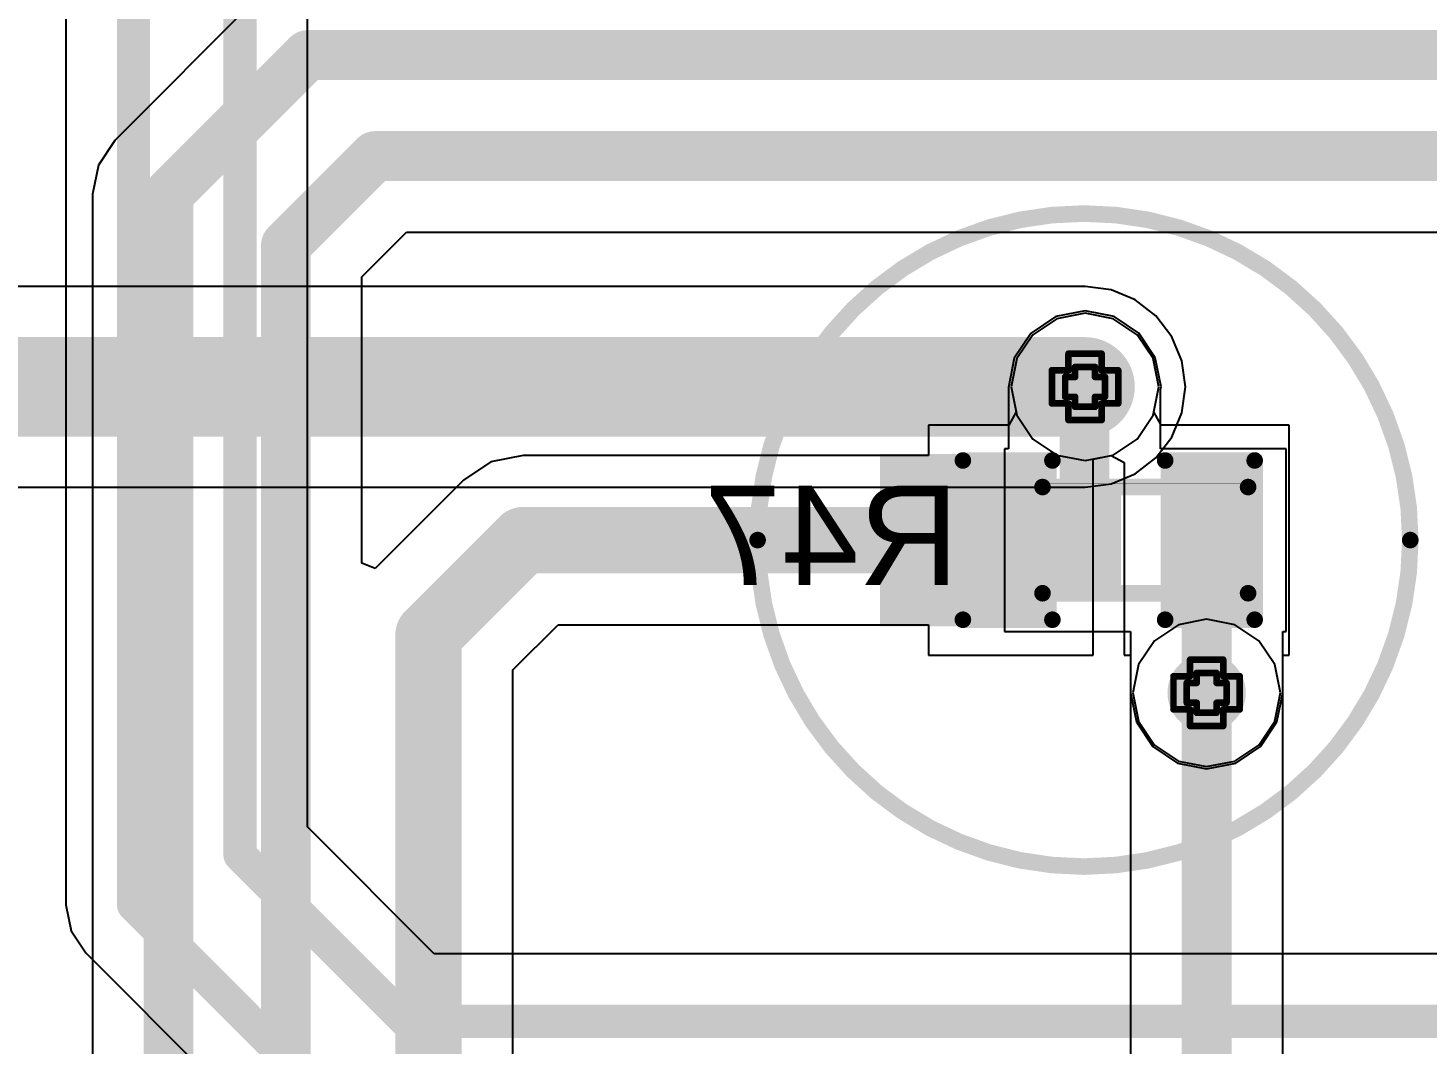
# Model space of a CAD drawing. Header units: inches. Extents: x 0 to 198, y 0 to 199.
# Drawn here: x 1.3392 to 1.7615, y 2.2364 to 2.5429 of the extents above; entities that cross this region are included whole.
import ezdxf

# ---------------------------------------------------------------- set-up
doc = ezdxf.new("R2010")
doc.units = ezdxf.units.IN
doc.header["$MEASUREMENT"] = 0
for name, color, linetype in [('Bottom Layer', 5, 'Continuous'), ('Bottom Overlay', 54, 'Continuous'), ('Bottom Paste', 16, 'Continuous'), ('Bottom Solder', 6, 'Continuous'), ('Drill Drawing', 1, 'Continuous'), ('Layer 1', 16, 'Continuous'), ('Layer 2', 76, 'Continuous'), ('Top Layer', 1, 'Continuous'), ('Top Overlay', 2, 'Continuous'), ('Top Paste', 8, 'Continuous'), ('Top Solder', 216, 'Continuous'), ('Via Holes', 16, 'Continuous')]:
    doc.layers.add(name, color=color, linetype=linetype)
doc.styles.add('Arial', font='', dxfattribs={"height": 0.2})
doc.styles.get('Arial').set_extended_font_data('Arial')

# ---------------------------------------------------------------- blocks, each defined once
blk = doc.blocks.new('R___0402_B_144')
at = {"layer": 'Bottom Layer'}
for points in [[(-0.009500899999999998, 0.0125007), (-0.009500900000000003, -0.0124993), (-0.0275009, -0.0124993), (-0.0275009, 0.0125007)], [(0.027499, 0.0125007), (0.027499, -0.0124993), (0.009498999999999997, -0.0124993), (0.009499000000000002, 0.0125007)]]:
    blk.add_hatch(color=5, dxfattribs=at).paths.add_polyline_path(points)
at = {"layer": 'Bottom Paste'}
for points in [[(-0.009500899999999998, 0.0125007), (-0.009500900000000003, -0.0124993), (-0.0275009, -0.0124993), (-0.0275009, 0.0125007)], [(0.027499, 0.0125007), (0.027499, -0.0124993), (0.009498999999999997, -0.0124993), (0.009499000000000002, 0.0125007)]]:
    blk.add_hatch(color=16, dxfattribs=at).paths.add_polyline_path(points)
at = {"layer": 'Bottom Solder'}
for points in [[(-0.007335499999999997, 0.0146661), (-0.007335500000000003, -0.0146647), (-0.0296663, -0.0146647), (-0.0296663, 0.0146661)], [(0.0296644, 0.0146661), (0.0296644, -0.0146647), (0.007333599999999997, -0.0146647), (0.007333600000000003, 0.0146661)]]:
    blk.add_hatch(color=6, dxfattribs=at).paths.add_polyline_path(points)
at = {"layer": 'Bottom Overlay'}
for points in [[(-0.0310009, -0.0159994, 0.005, 0.005, 0), (-0.0310009, 0.0160008, 0.005, 0.005, 0)], [(-0.0310009, 0.0160008, 0.005, 0.005, 0), (0.0309991, 0.0160007, 0.005, 0.005, 0)], [(-0.0320009, 0.0170008, 0.000127, 0.000127, 0), (0.0319991, 0.0170007, 0.000127, 0.000127, 0)], [(0.0309991, -0.0159993, 0.005, 0.005, 0), (0.0309991, 0.0160007, 0.005, 0.005, 0)], [(-0.0310009, -0.0159994, 0.005, 0.005, 0), (0.0309991, -0.0159993, 0.005, 0.005, 0)]]:
    blk.add_lwpolyline(points, format="xyseb", dxfattribs=at)
for points in [[(-0.0322509, 0.0160008, 0.0025, 0.0025, 1), (-0.0297509, 0.0160008, 0.0025, 0.0025, 1)], [(-0.0322509, 0.0160008, 0.0025, 0.0025, 1), (-0.0297509, 0.0160008, 0.0025, 0.0025, 1)], [(-0.0320326, 0.0170008, 6.35e-05, 6.35e-05, 1), (-0.0319692, 0.0170008, 6.35e-05, 6.35e-05, 1)], [(0.0297491, 0.0160007, 0.0025, 0.0025, 1), (0.0322491, 0.0160007, 0.0025, 0.0025, 1)], [(0.0297491, 0.0160007, 0.0025, 0.0025, 1), (0.0322491, 0.0160007, 0.0025, 0.0025, 1)], [(0.0319674, 0.0170007, 6.35e-05, 6.35e-05, 1), (0.0320308, 0.0170007, 6.35e-05, 6.35e-05, 1)], [(-0.0322509, -0.0159994, 0.0025, 0.0025, 1), (-0.0297509, -0.0159994, 0.0025, 0.0025, 1)], [(-0.0322509, -0.0159994, 0.0025, 0.0025, 1), (-0.0297509, -0.0159994, 0.0025, 0.0025, 1)], [(0.0297491, -0.0159993, 0.0025, 0.0025, 1), (0.0322491, -0.0159993, 0.0025, 0.0025, 1)], [(0.0297491, -0.0159993, 0.0025, 0.0025, 1), (0.0322491, -0.0159993, 0.0025, 0.0025, 1)]]:
    blk.add_lwpolyline(points, format="xyseb", close=True, dxfattribs=at)
blk = doc.blocks.new('LED_0603_204')
at = {"layer": 'Top Layer'}
for points in [[(-0.0393696, 0.01968435), (-0.0196846, 0.01968435), (-0.0196846, -0.01968575), (-0.0393696, -0.01968575)], [(0.0196844, 0.01968435), (0.0393694, 0.01968435), (0.0393694, -0.01968575), (0.0196844, -0.01968575)]]:
    blk.add_hatch(color=1, dxfattribs=at).paths.add_polyline_path(points)
at = {"layer": 'Top Overlay'}
blk.add_hatch(color=2, dxfattribs=at).paths.add_polyline_path([(0.0439993, -0.0259988), (0.0689993, -0.0259988), (0.0689993, 0.0260012), (0.0439993, 0.0260012)])
at = {"layer": 'Top Paste'}
for points in [[(-0.0393696, 0.01968435), (-0.0196846, 0.01968435), (-0.0196846, -0.01968575), (-0.0393696, -0.01968575)], [(0.0196844, 0.01968435), (0.0393694, 0.01968435), (0.0393694, -0.01968575), (0.0196844, -0.01968575)]]:
    blk.add_hatch(color=8, dxfattribs=at).paths.add_polyline_path(points)
at = {"layer": 'Top Solder'}
for points in [[(-0.0433696, 0.02368435), (-0.0156846, 0.02368435), (-0.0156846, -0.02368575), (-0.0433696, -0.02368575)], [(0.0156844, 0.02368435), (0.0433694, 0.02368435), (0.0433694, -0.02368575), (0.0156844, -0.02368575)]]:
    blk.add_hatch(color=216, dxfattribs=at).paths.add_polyline_path(points)
at = {"layer": 'Top Overlay'}
for points in [[(-0.0439991, 0.0239993, 0.005, 0.005, 0), (-0.0439991, -0.0240007, 0.005, 0.005, 0)], [(-0.0169991, 0.0239993, 0.005, 0.005, 0), (-0.0439991, 0.0239993, 0.005, 0.005, 0)], [(0.0440009, 0.0239993, 0.005, 0.005, 0), (0.0170009, 0.0239993, 0.005, 0.005, 0)], [(0.0440009, 0.0239993, 0.005, 0.005, 0), (0.0440009, -0.0240007, 0.005, 0.005, 0)], [(-0.0169991, -0.0240007, 0.005, 0.005, 0), (-0.0439991, -0.0240007, 0.005, 0.005, 0)], [(0.0440009, -0.0240007, 0.005, 0.005, 0), (0.0170009, -0.0240007, 0.005, 0.005, 0)]]:
    blk.add_lwpolyline(points, format="xyseb", dxfattribs=at)
for points in [[(-0.0452491, 0.0239993, 0.0025, 0.0025, 1), (-0.0427491, 0.0239993, 0.0025, 0.0025, 1)], [(-0.0452491, 0.0239993, 0.0025, 0.0025, 1), (-0.0427491, 0.0239993, 0.0025, 0.0025, 1)], [(-0.0182491, 0.0239993, 0.0025, 0.0025, 1), (-0.0157491, 0.0239993, 0.0025, 0.0025, 1)], [(0.0157509, 0.0239993, 0.0025, 0.0025, 1), (0.0182509, 0.0239993, 0.0025, 0.0025, 1)], [(0.0427509, 0.0239993, 0.0025, 0.0025, 1), (0.0452509, 0.0239993, 0.0025, 0.0025, 1)], [(0.0427509, 0.0239993, 0.0025, 0.0025, 1), (0.0452509, 0.0239993, 0.0025, 0.0025, 1)], [(-0.0452491, -0.0240007, 0.0025, 0.0025, 1), (-0.0427491, -0.0240007, 0.0025, 0.0025, 1)], [(-0.0452491, -0.0240007, 0.0025, 0.0025, 1), (-0.0427491, -0.0240007, 0.0025, 0.0025, 1)], [(-0.0182491, -0.0240007, 0.0025, 0.0025, 1), (-0.0157491, -0.0240007, 0.0025, 0.0025, 1)], [(0.0157509, -0.0240007, 0.0025, 0.0025, 1), (0.0182509, -0.0240007, 0.0025, 0.0025, 1)], [(0.0427509, -0.0240007, 0.0025, 0.0025, 1), (0.0452509, -0.0240007, 0.0025, 0.0025, 1)], [(0.0427509, -0.0240007, 0.0025, 0.0025, 1), (0.0452509, -0.0240007, 0.0025, 0.0025, 1)]]:
    blk.add_lwpolyline(points, format="xyseb", close=True, dxfattribs=at)

msp = doc.modelspace()

# ---------------------------------------------------------------- hatches: boundary and pattern name
at = {"layer": 'Bottom Layer'}
h = msp.add_hatch(color=5, dxfattribs=at)
edge = h.paths.add_edge_path()
edge.add_arc((1.6580249, 2.4347391), 0.011811, 0, 360)
h = msp.add_hatch(color=5, dxfattribs=at)
edge = h.paths.add_edge_path()
edge.add_arc((1.6946953, 2.3425183), 0.011811, 0, 360)
at = {"layer": 'Layer 1'}
h = msp.add_hatch(color=16, dxfattribs=at)
edge = h.paths.add_edge_path()
edge.add_arc((1.6580249, 2.4347391), 0.011811, 0, 360)
h = msp.add_hatch(color=16, dxfattribs=at)
edge = h.paths.add_edge_path()
edge.add_arc((1.6946953, 2.3425183), 0.011811, 0, 360)
at = {"layer": 'Layer 2'}
h = msp.add_hatch(color=76, dxfattribs=at)
edge = h.paths.add_edge_path()
edge.add_arc((1.6580249, 2.4347391), 0.011811, 0, 360)
h = msp.add_hatch(color=76, dxfattribs=at)
edge = h.paths.add_edge_path()
edge.add_arc((1.6946953, 2.3425183), 0.011811, 0, 360)
at = {"layer": 'Top Layer'}
h = msp.add_hatch(color=1, dxfattribs=at)
edge = h.paths.add_edge_path()
edge.add_arc((1.6580249, 2.4347391), 0.011811, 0, 360)
h = msp.add_hatch(color=1, dxfattribs=at)
edge = h.paths.add_edge_path()
edge.add_arc((1.6946953, 2.3425183), 0.011811, 0, 360)
at = {"layer": 'Via Holes'}
h = msp.add_hatch(color=7, dxfattribs=at)
edge = h.paths.add_edge_path()
edge.add_arc((1.6580249, 2.4347391), 0.0059055, 0, 360)
h = msp.add_hatch(color=7, dxfattribs=at)
edge = h.paths.add_edge_path()
edge.add_arc((1.6946953, 2.3425183), 0.0059055, 0, 360)

# ---------------------------------------------------------------- linework, layer by layer
at = {"layer": 'Bottom Layer'}
for p, q in [((1.3506628, 3.1178835), (1.3506628, 2.2785837)), ((1.4235415, 2.3021129), (1.4235415, 3.0503639)), ((1.6580249, 2.4576799), (1.6492459, 2.4559336)), ((1.6668039, 2.4559336), (1.6580249, 2.4576799)), ((1.6492459, 2.4559336), (1.6418033, 2.4509607)), ((1.6742465, 2.4509607), (1.6668039, 2.4559336)), ((1.6416386, 2.450796), (1.6366657, 2.4433535)), ((1.6418033, 2.4509607), (1.6416386, 2.450796)), ((1.6792194, 2.4435181), (1.6742465, 2.4509607)), ((1.6366657, 2.4433535), (1.6349194, 2.4345744)), ((1.6809657, 2.4347391), (1.6792194, 2.4435181)), ((1.6349194, 2.4345744), (1.6349194, 2.4160429)), ((1.680801, 2.4339111), (1.6809657, 2.4347391)), ((1.680801, 2.4160429), (1.680801, 2.4339111)), ((1.6349194, 2.4160429), (1.6336954, 2.4160429)), ((1.6336954, 2.4160429), (1.6336954, 2.3610429)), ((1.7186953, 2.4160429), (1.680801, 2.4160429)), ((1.7186953, 2.3610429), (1.7186953, 2.4160429)), ((1.6336954, 2.3610429), (1.6717545, 2.3610429)), ((1.6717545, 2.3610429), (1.6717545, 2.3425183)), ((1.7176361, 2.3425183), (1.7176361, 2.3610429)), ((1.7176361, 2.3610429), (1.7186953, 2.3610429)), ((1.6717545, 2.3425183), (1.6735008, 2.3337392)), ((1.7158898, 2.3337392), (1.7176361, 2.3425183)), ((1.6735008, 2.3337392), (1.6784737, 2.3262967)), ((1.7109169, 2.3262967), (1.7158898, 2.3337392)), ((1.6784737, 2.3262967), (1.6859162, 2.3213238)), ((1.7034744, 2.3213238), (1.7109169, 2.3262967)), ((1.6859162, 2.3213238), (1.6946953, 2.3195775)), ((1.6946953, 2.3195775), (1.7034744, 2.3213238)), ((1.4617626, 2.2638918), (1.4235415, 2.3021129)), ((1.3506628, 2.2785837), (1.352215, 2.2707801)), ((1.352215, 2.2707801), (1.3566354, 2.2641645)), ((1.3566354, 2.2641645), (1.4183642, 2.2024357)), ((2.0026629, 2.2638918), (1.4617626, 2.2638918))]:
    msp.add_line(p, q, dxfattribs=at)
for points in [[(1.3710546, 2.2785837, 0.01, 0.01, 0), (1.3710546, 3.1278639, 0.01, 0.01, 0)], [(1.4031497, 2.2936663, 0.01, 0.01, 0), (1.4031497, 3.0778639, 0.01, 0.01, 0)], [(1.6578602, 2.4345744, 0.015, 0.015, 0), (1.6580249, 2.4347391, 0.015, 0.015, 0)], [(1.6578602, 2.3887077, 0.015, 0.015, 0), (1.6578602, 2.4345744, 0.015, 0.015, 0)], [(1.6576954, 2.3885429, 0.015, 0.015, 0), (1.6578602, 2.3887077, 0.015, 0.015, 0)], [(1.6946953, 2.3425183, 0.015, 0.015, 0), (1.6946953, 2.3885429, 0.015, 0.015, 0)], [(1.4031497, 2.2936663, 0.01, 0.01, 0), (1.453316, 2.2435, 0.01, 0.01, 0)], [(1.3710546, 2.2785837, 0.01, 0.01, 0), (1.4327834, 2.2168549, 0.01, 0.01, 0)], [(1.453316, 2.2435, 0.01, 0.01, 0), (2.0026629, 2.2435, 0.01, 0.01, 0)]]:
    msp.add_lwpolyline(points, format="xyseb", dxfattribs=at)
for points in [[(1.6541102, 2.4345744, 0.0075, 0.0075, 1), (1.6616102, 2.4345744, 0.0075, 0.0075, 1)], [(1.6541102, 2.4345744, 0.0075, 0.0075, 1), (1.6616102, 2.4345744, 0.0075, 0.0075, 1)], [(1.6542749, 2.4347391, 0.0075, 0.0075, 1), (1.6617749, 2.4347391, 0.0075, 0.0075, 1)], [(1.6539454, 2.3885429, 0.0075, 0.0075, 1), (1.6614454, 2.3885429, 0.0075, 0.0075, 1)], [(1.6541102, 2.3887077, 0.0075, 0.0075, 1), (1.6616102, 2.3887077, 0.0075, 0.0075, 1)], [(1.6541102, 2.3887077, 0.0075, 0.0075, 1), (1.6616102, 2.3887077, 0.0075, 0.0075, 1)], [(1.6909453, 2.3885429, 0.0075, 0.0075, 1), (1.6984453, 2.3885429, 0.0075, 0.0075, 1)], [(1.6909453, 2.3425183, 0.0075, 0.0075, 1), (1.6984453, 2.3425183, 0.0075, 0.0075, 1)], [(1.4006497, 2.2936663, 0.005, 0.005, 1), (1.4056497, 2.2936663, 0.005, 0.005, 1)], [(1.4006497, 2.2936663, 0.005, 0.005, 1), (1.4056497, 2.2936663, 0.005, 0.005, 1)], [(1.3685546, 2.2785837, 0.005, 0.005, 1), (1.3735546, 2.2785837, 0.005, 0.005, 1)], [(1.3685546, 2.2785837, 0.005, 0.005, 1), (1.3735546, 2.2785837, 0.005, 0.005, 1)], [(1.450816, 2.2435, 0.005, 0.005, 1), (1.455816, 2.2435, 0.005, 0.005, 1)], [(1.450816, 2.2435, 0.005, 0.005, 1), (1.455816, 2.2435, 0.005, 0.005, 1)]]:
    msp.add_lwpolyline(points, format="xyseb", close=True, dxfattribs=at)
at = {"layer": 'Drill Drawing'}
for points in [[(1.6530249, 2.4397391, 0.002, 0.002, 0), (1.6530249, 2.4447391, 0.002, 0.002, 0)], [(1.6530249, 2.4447391, 0.002, 0.002, 0), (1.6630249, 2.4447391, 0.002, 0.002, 0)], [(1.6630249, 2.4397391, 0.002, 0.002, 0), (1.6630249, 2.4447391, 0.002, 0.002, 0)], [(1.6480249, 2.4297391, 0.002, 0.002, 0), (1.6480249, 2.4397391, 0.002, 0.002, 0)], [(1.6480249, 2.4397391, 0.002, 0.002, 0), (1.6530249, 2.4397391, 0.002, 0.002, 0)], [(1.6550249, 2.4377391, 0.002, 0.002, 0), (1.6550249, 2.4407391, 0.002, 0.002, 0)], [(1.6550249, 2.4407391, 0.002, 0.002, 0), (1.6610249, 2.4407391, 0.002, 0.002, 0)], [(1.6610249, 2.4377391, 0.002, 0.002, 0), (1.6610249, 2.4407391, 0.002, 0.002, 0)], [(1.6630249, 2.4397391, 0.002, 0.002, 0), (1.6680249, 2.4397391, 0.002, 0.002, 0)], [(1.6680249, 2.4297391, 0.002, 0.002, 0), (1.6680249, 2.4397391, 0.002, 0.002, 0)], [(1.6520249, 2.4317391, 0.002, 0.002, 0), (1.6520249, 2.4377391, 0.002, 0.002, 0)], [(1.6520249, 2.4377391, 0.002, 0.002, 0), (1.6550249, 2.4377391, 0.002, 0.002, 0)], [(1.6610249, 2.4377391, 0.002, 0.002, 0), (1.6640249, 2.4377391, 0.002, 0.002, 0)], [(1.6640249, 2.4317391, 0.002, 0.002, 0), (1.6640249, 2.4377391, 0.002, 0.002, 0)], [(1.6520249, 2.4317391, 0.002, 0.002, 0), (1.6550249, 2.4317391, 0.002, 0.002, 0)], [(1.6550249, 2.4287391, 0.002, 0.002, 0), (1.6550249, 2.4317391, 0.002, 0.002, 0)], [(1.6610249, 2.4317391, 0.002, 0.002, 0), (1.6640249, 2.4317391, 0.002, 0.002, 0)], [(1.6610249, 2.4287391, 0.002, 0.002, 0), (1.6610249, 2.4317391, 0.002, 0.002, 0)], [(1.6480249, 2.4297391, 0.002, 0.002, 0), (1.6530249, 2.4297391, 0.002, 0.002, 0)], [(1.6530249, 2.4247391, 0.002, 0.002, 0), (1.6530249, 2.4297391, 0.002, 0.002, 0)], [(1.6550249, 2.4287391, 0.002, 0.002, 0), (1.6610249, 2.4287391, 0.002, 0.002, 0)], [(1.6630249, 2.4297391, 0.002, 0.002, 0), (1.6680249, 2.4297391, 0.002, 0.002, 0)], [(1.6630249, 2.4247391, 0.002, 0.002, 0), (1.6630249, 2.4297391, 0.002, 0.002, 0)], [(1.6530249, 2.4247391, 0.002, 0.002, 0), (1.6630249, 2.4247391, 0.002, 0.002, 0)], [(1.6896953, 2.3475183, 0.002, 0.002, 0), (1.6896953, 2.3525183, 0.002, 0.002, 0)], [(1.6896953, 2.3525183, 0.002, 0.002, 0), (1.6996953, 2.3525183, 0.002, 0.002, 0)], [(1.6996953, 2.3475183, 0.002, 0.002, 0), (1.6996953, 2.3525183, 0.002, 0.002, 0)], [(1.6846953, 2.3375183, 0.002, 0.002, 0), (1.6846953, 2.3475183, 0.002, 0.002, 0)], [(1.6846953, 2.3475183, 0.002, 0.002, 0), (1.6896953, 2.3475183, 0.002, 0.002, 0)], [(1.6916953, 2.3455183, 0.002, 0.002, 0), (1.6916953, 2.3485183, 0.002, 0.002, 0)], [(1.6916953, 2.3485183, 0.002, 0.002, 0), (1.6976953, 2.3485183, 0.002, 0.002, 0)], [(1.6976953, 2.3455183, 0.002, 0.002, 0), (1.6976953, 2.3485183, 0.002, 0.002, 0)], [(1.6996953, 2.3475183, 0.002, 0.002, 0), (1.7046953, 2.3475183, 0.002, 0.002, 0)], [(1.7046953, 2.3375183, 0.002, 0.002, 0), (1.7046953, 2.3475183, 0.002, 0.002, 0)], [(1.6886953, 2.3395183, 0.002, 0.002, 0), (1.6886953, 2.3455183, 0.002, 0.002, 0)], [(1.6886953, 2.3455183, 0.002, 0.002, 0), (1.6916953, 2.3455183, 0.002, 0.002, 0)], [(1.6976953, 2.3455183, 0.002, 0.002, 0), (1.7006953, 2.3455183, 0.002, 0.002, 0)], [(1.7006953, 2.3395183, 0.002, 0.002, 0), (1.7006953, 2.3455183, 0.002, 0.002, 0)], [(1.6886953, 2.3395183, 0.002, 0.002, 0), (1.6916953, 2.3395183, 0.002, 0.002, 0)], [(1.6916953, 2.3365183, 0.002, 0.002, 0), (1.6916953, 2.3395183, 0.002, 0.002, 0)], [(1.6976953, 2.3395183, 0.002, 0.002, 0), (1.7006953, 2.3395183, 0.002, 0.002, 0)], [(1.6976953, 2.3365183, 0.002, 0.002, 0), (1.6976953, 2.3395183, 0.002, 0.002, 0)], [(1.6846953, 2.3375183, 0.002, 0.002, 0), (1.6896953, 2.3375183, 0.002, 0.002, 0)], [(1.6896953, 2.3325183, 0.002, 0.002, 0), (1.6896953, 2.3375183, 0.002, 0.002, 0)], [(1.6916953, 2.3365183, 0.002, 0.002, 0), (1.6976953, 2.3365183, 0.002, 0.002, 0)], [(1.6996953, 2.3375183, 0.002, 0.002, 0), (1.7046953, 2.3375183, 0.002, 0.002, 0)], [(1.6996953, 2.3325183, 0.002, 0.002, 0), (1.6996953, 2.3375183, 0.002, 0.002, 0)], [(1.6896953, 2.3325183, 0.002, 0.002, 0), (1.6996953, 2.3325183, 0.002, 0.002, 0)]]:
    msp.add_lwpolyline(points, format="xyseb", dxfattribs=at)
for points in [[(1.6525249, 2.4447391, 0.001, 0.001, 1), (1.6535249, 2.4447391, 0.001, 0.001, 1)], [(1.6525249, 2.4447391, 0.001, 0.001, 1), (1.6535249, 2.4447391, 0.001, 0.001, 1)], [(1.6625249, 2.4447391, 0.001, 0.001, 1), (1.6635249, 2.4447391, 0.001, 0.001, 1)], [(1.6625249, 2.4447391, 0.001, 0.001, 1), (1.6635249, 2.4447391, 0.001, 0.001, 1)], [(1.6475249, 2.4397391, 0.001, 0.001, 1), (1.6485249, 2.4397391, 0.001, 0.001, 1)], [(1.6475249, 2.4397391, 0.001, 0.001, 1), (1.6485249, 2.4397391, 0.001, 0.001, 1)], [(1.6525249, 2.4397391, 0.001, 0.001, 1), (1.6535249, 2.4397391, 0.001, 0.001, 1)], [(1.6525249, 2.4397391, 0.001, 0.001, 1), (1.6535249, 2.4397391, 0.001, 0.001, 1)], [(1.6545249, 2.4407391, 0.001, 0.001, 1), (1.6555249, 2.4407391, 0.001, 0.001, 1)], [(1.6545249, 2.4407391, 0.001, 0.001, 1), (1.6555249, 2.4407391, 0.001, 0.001, 1)], [(1.6605249, 2.4407391, 0.001, 0.001, 1), (1.6615249, 2.4407391, 0.001, 0.001, 1)], [(1.6605249, 2.4407391, 0.001, 0.001, 1), (1.6615249, 2.4407391, 0.001, 0.001, 1)], [(1.6625249, 2.4397391, 0.001, 0.001, 1), (1.6635249, 2.4397391, 0.001, 0.001, 1)], [(1.6625249, 2.4397391, 0.001, 0.001, 1), (1.6635249, 2.4397391, 0.001, 0.001, 1)], [(1.6675249, 2.4397391, 0.001, 0.001, 1), (1.6685249, 2.4397391, 0.001, 0.001, 1)], [(1.6675249, 2.4397391, 0.001, 0.001, 1), (1.6685249, 2.4397391, 0.001, 0.001, 1)], [(1.6515249, 2.4377391, 0.001, 0.001, 1), (1.6525249, 2.4377391, 0.001, 0.001, 1)], [(1.6515249, 2.4377391, 0.001, 0.001, 1), (1.6525249, 2.4377391, 0.001, 0.001, 1)], [(1.6545249, 2.4377391, 0.001, 0.001, 1), (1.6555249, 2.4377391, 0.001, 0.001, 1)], [(1.6545249, 2.4377391, 0.001, 0.001, 1), (1.6555249, 2.4377391, 0.001, 0.001, 1)], [(1.6605249, 2.4377391, 0.001, 0.001, 1), (1.6615249, 2.4377391, 0.001, 0.001, 1)], [(1.6605249, 2.4377391, 0.001, 0.001, 1), (1.6615249, 2.4377391, 0.001, 0.001, 1)], [(1.6635249, 2.4377391, 0.001, 0.001, 1), (1.6645249, 2.4377391, 0.001, 0.001, 1)], [(1.6635249, 2.4377391, 0.001, 0.001, 1), (1.6645249, 2.4377391, 0.001, 0.001, 1)], [(1.6515249, 2.4317391, 0.001, 0.001, 1), (1.6525249, 2.4317391, 0.001, 0.001, 1)], [(1.6515249, 2.4317391, 0.001, 0.001, 1), (1.6525249, 2.4317391, 0.001, 0.001, 1)], [(1.6545249, 2.4317391, 0.001, 0.001, 1), (1.6555249, 2.4317391, 0.001, 0.001, 1)], [(1.6545249, 2.4317391, 0.001, 0.001, 1), (1.6555249, 2.4317391, 0.001, 0.001, 1)], [(1.6605249, 2.4317391, 0.001, 0.001, 1), (1.6615249, 2.4317391, 0.001, 0.001, 1)], [(1.6605249, 2.4317391, 0.001, 0.001, 1), (1.6615249, 2.4317391, 0.001, 0.001, 1)], [(1.6635249, 2.4317391, 0.001, 0.001, 1), (1.6645249, 2.4317391, 0.001, 0.001, 1)], [(1.6635249, 2.4317391, 0.001, 0.001, 1), (1.6645249, 2.4317391, 0.001, 0.001, 1)], [(1.6475249, 2.4297391, 0.001, 0.001, 1), (1.6485249, 2.4297391, 0.001, 0.001, 1)], [(1.6475249, 2.4297391, 0.001, 0.001, 1), (1.6485249, 2.4297391, 0.001, 0.001, 1)], [(1.6525249, 2.4297391, 0.001, 0.001, 1), (1.6535249, 2.4297391, 0.001, 0.001, 1)], [(1.6525249, 2.4297391, 0.001, 0.001, 1), (1.6535249, 2.4297391, 0.001, 0.001, 1)], [(1.6545249, 2.4287391, 0.001, 0.001, 1), (1.6555249, 2.4287391, 0.001, 0.001, 1)], [(1.6545249, 2.4287391, 0.001, 0.001, 1), (1.6555249, 2.4287391, 0.001, 0.001, 1)], [(1.6605249, 2.4287391, 0.001, 0.001, 1), (1.6615249, 2.4287391, 0.001, 0.001, 1)], [(1.6605249, 2.4287391, 0.001, 0.001, 1), (1.6615249, 2.4287391, 0.001, 0.001, 1)], [(1.6625249, 2.4297391, 0.001, 0.001, 1), (1.6635249, 2.4297391, 0.001, 0.001, 1)], [(1.6625249, 2.4297391, 0.001, 0.001, 1), (1.6635249, 2.4297391, 0.001, 0.001, 1)], [(1.6675249, 2.4297391, 0.001, 0.001, 1), (1.6685249, 2.4297391, 0.001, 0.001, 1)], [(1.6675249, 2.4297391, 0.001, 0.001, 1), (1.6685249, 2.4297391, 0.001, 0.001, 1)], [(1.6525249, 2.4247391, 0.001, 0.001, 1), (1.6535249, 2.4247391, 0.001, 0.001, 1)], [(1.6525249, 2.4247391, 0.001, 0.001, 1), (1.6535249, 2.4247391, 0.001, 0.001, 1)], [(1.6625249, 2.4247391, 0.001, 0.001, 1), (1.6635249, 2.4247391, 0.001, 0.001, 1)], [(1.6625249, 2.4247391, 0.001, 0.001, 1), (1.6635249, 2.4247391, 0.001, 0.001, 1)], [(1.6891953, 2.3525183, 0.001, 0.001, 1), (1.6901953, 2.3525183, 0.001, 0.001, 1)], [(1.6891953, 2.3525183, 0.001, 0.001, 1), (1.6901953, 2.3525183, 0.001, 0.001, 1)], [(1.6991953, 2.3525183, 0.001, 0.001, 1), (1.7001953, 2.3525183, 0.001, 0.001, 1)], [(1.6991953, 2.3525183, 0.001, 0.001, 1), (1.7001953, 2.3525183, 0.001, 0.001, 1)], [(1.6841953, 2.3475183, 0.001, 0.001, 1), (1.6851953, 2.3475183, 0.001, 0.001, 1)], [(1.6841953, 2.3475183, 0.001, 0.001, 1), (1.6851953, 2.3475183, 0.001, 0.001, 1)], [(1.6891953, 2.3475183, 0.001, 0.001, 1), (1.6901953, 2.3475183, 0.001, 0.001, 1)], [(1.6891953, 2.3475183, 0.001, 0.001, 1), (1.6901953, 2.3475183, 0.001, 0.001, 1)], [(1.6911953, 2.3485183, 0.001, 0.001, 1), (1.6921953, 2.3485183, 0.001, 0.001, 1)], [(1.6911953, 2.3485183, 0.001, 0.001, 1), (1.6921953, 2.3485183, 0.001, 0.001, 1)], [(1.6971953, 2.3485183, 0.001, 0.001, 1), (1.6981953, 2.3485183, 0.001, 0.001, 1)], [(1.6971953, 2.3485183, 0.001, 0.001, 1), (1.6981953, 2.3485183, 0.001, 0.001, 1)], [(1.6991953, 2.3475183, 0.001, 0.001, 1), (1.7001953, 2.3475183, 0.001, 0.001, 1)], [(1.6991953, 2.3475183, 0.001, 0.001, 1), (1.7001953, 2.3475183, 0.001, 0.001, 1)], [(1.7041953, 2.3475183, 0.001, 0.001, 1), (1.7051953, 2.3475183, 0.001, 0.001, 1)], [(1.7041953, 2.3475183, 0.001, 0.001, 1), (1.7051953, 2.3475183, 0.001, 0.001, 1)], [(1.6881953, 2.3455183, 0.001, 0.001, 1), (1.6891953, 2.3455183, 0.001, 0.001, 1)], [(1.6881953, 2.3455183, 0.001, 0.001, 1), (1.6891953, 2.3455183, 0.001, 0.001, 1)], [(1.6911953, 2.3455183, 0.001, 0.001, 1), (1.6921953, 2.3455183, 0.001, 0.001, 1)], [(1.6911953, 2.3455183, 0.001, 0.001, 1), (1.6921953, 2.3455183, 0.001, 0.001, 1)], [(1.6971953, 2.3455183, 0.001, 0.001, 1), (1.6981953, 2.3455183, 0.001, 0.001, 1)], [(1.6971953, 2.3455183, 0.001, 0.001, 1), (1.6981953, 2.3455183, 0.001, 0.001, 1)], [(1.7001953, 2.3455183, 0.001, 0.001, 1), (1.7011953, 2.3455183, 0.001, 0.001, 1)], [(1.7001953, 2.3455183, 0.001, 0.001, 1), (1.7011953, 2.3455183, 0.001, 0.001, 1)], [(1.6881953, 2.3395183, 0.001, 0.001, 1), (1.6891953, 2.3395183, 0.001, 0.001, 1)], [(1.6881953, 2.3395183, 0.001, 0.001, 1), (1.6891953, 2.3395183, 0.001, 0.001, 1)], [(1.6911953, 2.3395183, 0.001, 0.001, 1), (1.6921953, 2.3395183, 0.001, 0.001, 1)], [(1.6911953, 2.3395183, 0.001, 0.001, 1), (1.6921953, 2.3395183, 0.001, 0.001, 1)], [(1.6971953, 2.3395183, 0.001, 0.001, 1), (1.6981953, 2.3395183, 0.001, 0.001, 1)], [(1.6971953, 2.3395183, 0.001, 0.001, 1), (1.6981953, 2.3395183, 0.001, 0.001, 1)], [(1.7001953, 2.3395183, 0.001, 0.001, 1), (1.7011953, 2.3395183, 0.001, 0.001, 1)], [(1.7001953, 2.3395183, 0.001, 0.001, 1), (1.7011953, 2.3395183, 0.001, 0.001, 1)], [(1.6841953, 2.3375183, 0.001, 0.001, 1), (1.6851953, 2.3375183, 0.001, 0.001, 1)], [(1.6841953, 2.3375183, 0.001, 0.001, 1), (1.6851953, 2.3375183, 0.001, 0.001, 1)], [(1.6891953, 2.3375183, 0.001, 0.001, 1), (1.6901953, 2.3375183, 0.001, 0.001, 1)], [(1.6891953, 2.3375183, 0.001, 0.001, 1), (1.6901953, 2.3375183, 0.001, 0.001, 1)], [(1.6911953, 2.3365183, 0.001, 0.001, 1), (1.6921953, 2.3365183, 0.001, 0.001, 1)], [(1.6911953, 2.3365183, 0.001, 0.001, 1), (1.6921953, 2.3365183, 0.001, 0.001, 1)], [(1.6971953, 2.3365183, 0.001, 0.001, 1), (1.6981953, 2.3365183, 0.001, 0.001, 1)], [(1.6971953, 2.3365183, 0.001, 0.001, 1), (1.6981953, 2.3365183, 0.001, 0.001, 1)], [(1.6991953, 2.3375183, 0.001, 0.001, 1), (1.7001953, 2.3375183, 0.001, 0.001, 1)], [(1.6991953, 2.3375183, 0.001, 0.001, 1), (1.7001953, 2.3375183, 0.001, 0.001, 1)], [(1.7041953, 2.3375183, 0.001, 0.001, 1), (1.7051953, 2.3375183, 0.001, 0.001, 1)], [(1.7041953, 2.3375183, 0.001, 0.001, 1), (1.7051953, 2.3375183, 0.001, 0.001, 1)], [(1.6891953, 2.3325183, 0.001, 0.001, 1), (1.6901953, 2.3325183, 0.001, 0.001, 1)], [(1.6891953, 2.3325183, 0.001, 0.001, 1), (1.6901953, 2.3325183, 0.001, 0.001, 1)], [(1.6991953, 2.3325183, 0.001, 0.001, 1), (1.7001953, 2.3325183, 0.001, 0.001, 1)], [(1.6991953, 2.3325183, 0.001, 0.001, 1), (1.7001953, 2.3325183, 0.001, 0.001, 1)]]:
    msp.add_lwpolyline(points, format="xyseb", close=True, dxfattribs=at)
at = {"layer": 'Layer 1'}
for p, q in [((1.6495147, 2.4552846), (1.6423, 2.450464)), ((1.6580249, 2.4569774), (1.6495147, 2.4552846)), ((1.6665351, 2.4552846), (1.6580249, 2.4569774)), ((1.6737498, 2.450464), (1.6665351, 2.4552846)), ((1.6423, 2.450464), (1.6374794, 2.4432493)), ((1.6785704, 2.4432493), (1.6737498, 2.450464)), ((1.6374794, 2.4432493), (1.6357866, 2.4347391)), ((1.6802632, 2.4347391), (1.6785704, 2.4432493)), ((1.6357866, 2.4347391), (1.6374794, 2.4262289)), ((1.6785704, 2.4262289), (1.6802632, 2.4347391)), ((1.6374794, 2.4262289), (1.6423, 2.4190142)), ((1.6737498, 2.4190142), (1.6785704, 2.4262289)), ((1.6423, 2.4190142), (1.6495147, 2.4141936)), ((1.6665351, 2.4141936), (1.6737498, 2.4190142)), ((1.6495147, 2.4141936), (1.6580249, 2.4125008)), ((1.6580249, 2.4125008), (1.6665351, 2.4141936)), ((1.6946953, 2.3647566), (1.6861851, 2.3630638)), ((1.7032055, 2.3630638), (1.6946953, 2.3647566)), ((1.6861851, 2.3630638), (1.6789704, 2.3582432)), ((1.7104202, 2.3582432), (1.7032055, 2.3630638)), ((1.6789704, 2.3582432), (1.6741498, 2.3510285)), ((1.7152408, 2.3510285), (1.7104202, 2.3582432)), ((1.6741498, 2.3510285), (1.672457, 2.3425183)), ((1.7169336, 2.3425183), (1.7152408, 2.3510285)), ((1.672457, 2.3425183), (1.6741498, 2.3340081)), ((1.7152408, 2.3340081), (1.7169336, 2.3425183)), ((1.6741498, 2.3340081), (1.6789704, 2.3267934)), ((1.7104202, 2.3267934), (1.7152408, 2.3340081)), ((1.6789704, 2.3267934), (1.6861851, 2.3219728)), ((1.7032055, 2.3219728), (1.7104202, 2.3267934)), ((1.6861851, 2.3219728), (1.6946953, 2.32028)), ((1.6946953, 2.32028), (1.7032055, 2.3219728))]:
    msp.add_line(p, q, dxfattribs=at)
at = {"layer": 'Layer 2'}
for p, q in [((1.6580249, 2.464998), (1.1703918, 2.464998)), ((1.6658565, 2.463967), (1.6580249, 2.464998)), ((1.6731544, 2.4609441), (1.6658565, 2.463967)), ((1.6794212, 2.4561354), (1.6731544, 2.4609441)), ((1.6842299, 2.4498685), (1.6794212, 2.4561354)), ((1.6872528, 2.4425707), (1.6842299, 2.4498685)), ((1.6882838, 2.4347391), (1.6872528, 2.4425707)), ((1.6872528, 2.4269075), (1.6882838, 2.4347391)), ((1.6842299, 2.4196097), (1.6872528, 2.4269075)), ((1.6794212, 2.4133428), (1.6842299, 2.4196097)), ((1.6731544, 2.4085341), (1.6794212, 2.4133428)), ((1.6658565, 2.4055112), (1.6731544, 2.4085341)), ((1.1626699, 2.4044802), (1.6580249, 2.4044802)), ((1.6580249, 2.4044802), (1.6658565, 2.4055112)), ((1.6946953, 2.3647566), (1.6861851, 2.3630638)), ((1.7032055, 2.3630638), (1.6946953, 2.3647566)), ((1.6861851, 2.3630638), (1.6789704, 2.3582432)), ((1.7104202, 2.3582432), (1.7032055, 2.3630638)), ((1.6789704, 2.3582432), (1.6741498, 2.3510285)), ((1.7152408, 2.3510285), (1.7104202, 2.3582432)), ((1.6741498, 2.3510285), (1.672457, 2.3425183)), ((1.7169336, 2.3425183), (1.7152408, 2.3510285)), ((1.672457, 2.3425183), (1.6741498, 2.3340081)), ((1.7152408, 2.3340081), (1.7169336, 2.3425183)), ((1.6741498, 2.3340081), (1.6789704, 2.3267934)), ((1.7104202, 2.3267934), (1.7152408, 2.3340081)), ((1.6789704, 2.3267934), (1.6861851, 2.3219728)), ((1.7032055, 2.3219728), (1.7104202, 2.3267934)), ((1.6861851, 2.3219728), (1.6946953, 2.32028)), ((1.6946953, 2.32028), (1.7032055, 2.3219728))]:
    msp.add_line(p, q, dxfattribs=at)
msp.add_lwpolyline([(1.0891728, 2.4347391, 0.03, 0.03, 0), (1.6580249, 2.4347391, 0.03, 0.03, 0)], format="xyseb", dxfattribs=at)
msp.add_lwpolyline([(1.6505249, 2.4347391, 0.015, 0.015, 1), (1.6655249, 2.4347391, 0.015, 0.015, 1)], format="xyseb", close=True, dxfattribs=at)
at = {"layer": 'Top Layer'}
for p, q in [((1.4073648, 2.5510071), (1.3654064, 2.5090487)), ((1.3654064, 2.5090487), (1.3604335, 2.5016062)), ((1.3604335, 2.5016062), (1.3586872, 2.4928271)), ((1.3586872, 2.4928271), (1.3586872, 1.6103283)), ((1.4399408, 2.4679415), (1.4533912, 2.4813919)), ((1.4533912, 2.4813919), (1.9787488, 2.4813919)), ((1.4399408, 2.3816457), (1.4399408, 2.4679415)), ((1.6495147, 2.4552846), (1.6423, 2.450464)), ((1.6580249, 2.4569774), (1.6495147, 2.4552846)), ((1.6665351, 2.4552846), (1.6580249, 2.4569774)), ((1.6737498, 2.450464), (1.6665351, 2.4552846)), ((1.6423, 2.450464), (1.6374794, 2.4432493)), ((1.6785704, 2.4432493), (1.6737498, 2.450464)), ((1.6374794, 2.4432493), (1.6357866, 2.4347391)), ((1.6802632, 2.4347391), (1.6785704, 2.4432493)), ((1.6357866, 2.4347391), (1.6372782, 2.4272403)), ((1.6787716, 2.4272403), (1.6802632, 2.4347391)), ((1.6372782, 2.4272403), (1.6350318, 2.4232402)), ((1.681018, 2.4232402), (1.6787716, 2.4272403)), ((1.6350318, 2.4232402), (1.6108111, 2.4232402)), ((1.6108111, 2.4232402), (1.6108111, 2.414045)), ((1.7195501, 2.4232402), (1.681018, 2.4232402)), ((1.7195501, 2.3538702), (1.7195501, 2.4232402)), ((1.4788007, 2.4121047), (1.4705312, 2.4065792)), ((1.4885552, 2.414045), (1.4788007, 2.4121047)), ((1.6108111, 2.414045), (1.4885552, 2.414045)), ((1.6604961, 2.4129924), (1.665865, 2.4140603)), ((1.6604961, 2.3538702), (1.6604961, 2.4129924)), ((1.665865, 2.4140603), (1.6698651, 2.411992)), ((1.6698651, 2.411992), (1.6698651, 2.3538702)), ((1.4705312, 2.4065792), (1.4439408, 2.3799888)), ((1.4439408, 2.3799888), (1.4399408, 2.3816457)), ((1.4854898, 2.3494418), (1.4991134, 2.3630654)), ((1.4991134, 2.3630654), (1.6108111, 2.3630654)), ((1.6108111, 2.3630654), (1.6108111, 2.3538702)), ((1.6108111, 2.3538702), (1.6604961, 2.3538702)), ((1.6698651, 2.3538702), (1.6717545, 2.3538702)), ((1.6717545, 2.3538702), (1.6717545, 2.3425183)), ((1.7176361, 2.3425183), (1.7176361, 2.3538702)), ((1.7176361, 2.3538702), (1.7195501, 2.3538702)), ((1.4854898, 2.175), (1.4854898, 2.3494418)), ((1.6717545, 2.3425183), (1.6717545, 2.1673495)), ((1.7176361, 2.1938276), (1.7176361, 2.3425183))]:
    msp.add_line(p, q, dxfattribs=at)
for points in [[(1.381628, 2.4928271, 0.015, 0.015, 0), (1.4235864, 2.5347855, 0.015, 0.015, 0)], [(1.4235864, 2.5347855, 0.015, 0.015, 0), (2.27, 2.5347855, 0.015, 0.015, 0)], [(1.417, 2.4774439, 0.015, 0.015, 0), (1.4438888, 2.5043327, 0.015, 0.015, 0)], [(1.4438888, 2.5043327, 0.015, 0.015, 0), (2.3246777, 2.5043327, 0.015, 0.015, 0)], [(1.381628, 1.6103283, 0.015, 0.015, 0), (1.381628, 2.4928271, 0.015, 0.015, 0)], [(1.417, 1.752, 0.015, 0.015, 0), (1.417, 2.4774439, 0.015, 0.015, 0)], [(1.46, 2.36, 0.02, 0.02, 0), (1.4885552, 2.3885552, 0.02, 0.02, 0)], [(1.4885552, 2.3885552, 0.02, 0.02, 0), (1.6345544, 2.3885552, 0.02, 0.02, 0)], [(1.6946953, 2.3885429, 0.015, 0.015, 0), (1.6947076, 2.3885552, 0.015, 0.015, 0)], [(1.6946953, 2.3425183, 0.015, 0.015, 0), (1.6946953, 2.3885429, 0.015, 0.015, 0)], [(1.46, 2.175, 0.02, 0.02, 0), (1.46, 2.36, 0.02, 0.02, 0)], [(1.6946953, 2.1326769, 0.015, 0.015, 0), (1.6946953, 2.3425183, 0.015, 0.015, 0)]]:
    msp.add_lwpolyline(points, format="xyseb", dxfattribs=at)
for points in [[(1.4198364, 2.5347855, 0.0075, 0.0075, 1), (1.4273364, 2.5347855, 0.0075, 0.0075, 1)], [(1.4198364, 2.5347855, 0.0075, 0.0075, 1), (1.4273364, 2.5347855, 0.0075, 0.0075, 1)], [(1.4401388, 2.5043327, 0.0075, 0.0075, 1), (1.4476388, 2.5043327, 0.0075, 0.0075, 1)], [(1.4401388, 2.5043327, 0.0075, 0.0075, 1), (1.4476388, 2.5043327, 0.0075, 0.0075, 1)], [(1.377878, 2.4928271, 0.0075, 0.0075, 1), (1.385378, 2.4928271, 0.0075, 0.0075, 1)], [(1.377878, 2.4928271, 0.0075, 0.0075, 1), (1.385378, 2.4928271, 0.0075, 0.0075, 1)], [(1.41325, 2.4774439, 0.0075, 0.0075, 1), (1.42075, 2.4774439, 0.0075, 0.0075, 1)], [(1.41325, 2.4774439, 0.0075, 0.0075, 1), (1.42075, 2.4774439, 0.0075, 0.0075, 1)], [(1.4835552, 2.3885552, 0.01, 0.01, 1), (1.4935552, 2.3885552, 0.01, 0.01, 1)], [(1.4835552, 2.3885552, 0.01, 0.01, 1), (1.4935552, 2.3885552, 0.01, 0.01, 1)], [(1.6295544, 2.3885552, 0.01, 0.01, 1), (1.6395544, 2.3885552, 0.01, 0.01, 1)], [(1.6909453, 2.3885429, 0.0075, 0.0075, 1), (1.6984453, 2.3885429, 0.0075, 0.0075, 1)], [(1.6909453, 2.3885429, 0.0075, 0.0075, 1), (1.6984453, 2.3885429, 0.0075, 0.0075, 1)], [(1.6909576, 2.3885552, 0.0075, 0.0075, 1), (1.6984576, 2.3885552, 0.0075, 0.0075, 1)], [(1.455, 2.36, 0.01, 0.01, 1), (1.465, 2.36, 0.01, 0.01, 1)], [(1.455, 2.36, 0.01, 0.01, 1), (1.465, 2.36, 0.01, 0.01, 1)], [(1.6909453, 2.3425183, 0.0075, 0.0075, 1), (1.6984453, 2.3425183, 0.0075, 0.0075, 1)], [(1.6909453, 2.3425183, 0.0075, 0.0075, 1), (1.6984453, 2.3425183, 0.0075, 0.0075, 1)]]:
    msp.add_lwpolyline(points, format="xyseb", close=True, dxfattribs=at)
at = {"layer": 'Top Overlay'}
for points in [[(1.7561191, 2.3885666, 0.005, 0.005, 1), (1.5592687, 2.3885666, 0.005, 0.005, 1)], [(1.5580187, 2.3885666, 0.0025, 0.0025, 1), (1.5605187, 2.3885666, 0.0025, 0.0025, 1)], [(1.7548691, 2.3885666, 0.0025, 0.0025, 1), (1.7573691, 2.3885666, 0.0025, 0.0025, 1)]]:
    msp.add_lwpolyline(points, format="xyseb", close=True, dxfattribs=at)

# ---------------------------------------------------------------- block references
at = {"rotation": 180}
msp.add_blockref('LED_0603_204', (1.6651805, 2.3885545), dxfattribs=at)
msp.add_blockref('R___0402_B_144', (1.6761963, 2.3885422))

# ---------------------------------------------------------------- texts
at = {"layer": 'Bottom Overlay', "style": 'Arial', "text_generation_flag": 2}
msp.add_text('R47', height=0.03, dxfattribs=at).set_placement((1.619987, 2.3750049))

doc.saveas('drawing.dxf')
